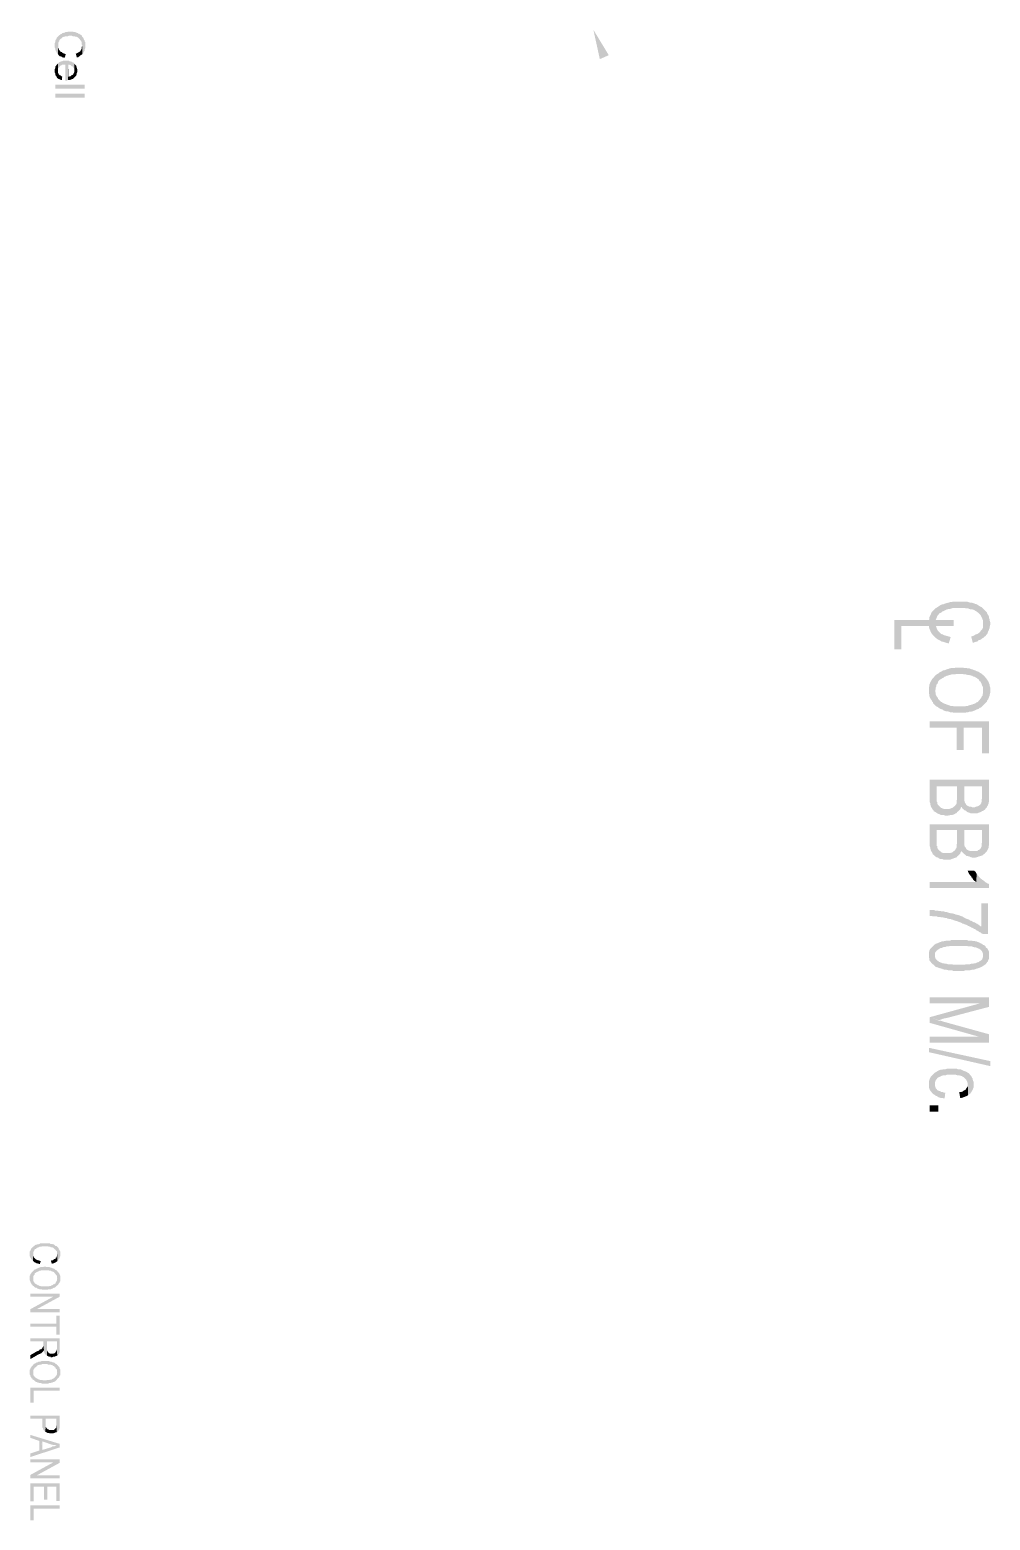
# Model space of a CAD drawing. Header units: feet. Extents: x -99009 to 3252343, y -11094690 to 9035152.
# Drawn here: x 1651532 to 1651613.5, y -1996052.7 to -1995926.3 of the extents above; entities that cross this region are included whole.
import ezdxf

# ---------------------------------------------------------------- set-up
doc = ezdxf.new("R2010")
doc.units = ezdxf.units.FT
doc.layers.add('H', color=7, linetype='Continuous', lineweight=0)

msp = doc.modelspace()

# ---------------------------------------------------------------- hatches: boundary and pattern name
at = {"layer": 'H', "linetype": 'Continuous'}
for points in [[(1651580.37278, -1995928.74888), (1651579.82578, -1995926.26188), (1651581.13078, -1995928.41388), (1651580.37278, -1995928.74888)], [(1651534.40578, -1995928.32588), (1651534.35278, -1995928.29088), (1651534.31778, -1995928.20288), (1651534.28178, -1995928.16688), (1651534.28178, -1995928.11388), (1651534.22878, -1995928.02588), (1651534.19378, -1995927.99088), (1651534.19378, -1995927.86688), (1651534.14078, -1995927.77888), (1651534.14078, -1995927.39088), (1651534.19378, -1995927.30288), (1651534.19378, -1995927.17888), (1651534.22878, -1995927.09088), (1651534.28178, -1995927.05588), (1651534.28178, -1995927.02088), (1651534.31778, -1995926.93288), (1651534.52878, -1995926.72088), (1651534.61778, -1995926.66788), (1651534.65278, -1995926.63288), (1651534.74078, -1995926.59688), (1651534.77578, -1995926.54388), (1651534.86378, -1995926.54388), (1651534.91678, -1995926.50888), (1651534.98778, -1995926.50888), (1651535.04078, -1995926.45588), (1651535.19978, -1995926.45588), (1651535.25278, -1995926.42088), (1651535.67578, -1995926.42088), (1651535.76378, -1995926.45588), (1651535.88778, -1995926.45588), (1651535.97578, -1995926.50888), (1651536.01078, -1995926.50888), (1651536.09878, -1995926.54388), (1651536.13378, -1995926.59688), (1651536.22278, -1995926.59688), (1651536.31078, -1995926.66788), (1651536.39878, -1995926.72088), (1651536.43378, -1995926.75588), (1651536.46978, -1995926.84388), (1651536.55778, -1995926.93288), (1651536.59278, -1995927.02088), (1651536.59278, -1995927.05588), (1651536.64578, -1995927.14388), (1651536.68078, -1995927.17888), (1651536.68078, -1995927.26788), (1651536.73378, -1995927.30288), (1651536.73378, -1995927.81388), (1651536.68078, -1995927.90288), (1651536.68078, -1995928.02588), (1651536.64578, -1995928.07888), (1651536.59278, -1995928.16688), (1651536.55778, -1995928.20288), (1651536.55778, -1995928.23788), (1651536.46978, -1995928.32588), (1651536.46978, -1995927.60288), (1651536.43378, -1995927.51488), (1651536.43378, -1995927.30288), (1651536.39878, -1995927.26788), (1651536.34578, -1995927.17888), (1651536.34578, -1995927.14388), (1651536.31078, -1995927.14388), (1651536.25778, -1995927.05588), (1651536.13378, -1995926.93288), (1651536.04578, -1995926.87988), (1651536.01078, -1995926.87988), (1651535.97578, -1995926.84388), (1651535.88778, -1995926.84388), (1651535.79878, -1995926.80888), (1651535.67578, -1995926.80888), (1651535.58778, -1995926.75588), (1651535.34078, -1995926.75588), (1651535.25278, -1995926.80888), (1651535.04078, -1995926.80888), (1651534.98778, -1995926.84388), (1651534.91678, -1995926.84388), (1651534.82878, -1995926.87988), (1651534.74078, -1995926.96788), (1651534.65278, -1995927.02088), (1651534.52878, -1995927.14388), (1651534.52878, -1995927.23188), (1651534.47578, -1995927.26788), (1651534.44078, -1995927.35588), (1651534.44078, -1995927.56788), (1651534.40578, -1995928.32588)], [(1651534.91678, -1995928.62588), (1651534.82878, -1995928.59088), (1651534.77578, -1995928.59088), (1651534.70578, -1995928.53788), (1651534.65278, -1995928.50188), (1651534.56478, -1995928.50188), (1651534.47578, -1995928.41388), (1651534.44078, -1995928.36088), (1651534.40578, -1995928.32588), (1651534.44078, -1995927.56788), (1651534.44078, -1995927.77888), (1651534.47578, -1995927.86688), (1651534.47578, -1995927.90288), (1651534.52878, -1995927.99088), (1651534.56478, -1995928.02588), (1651534.61778, -1995928.11388), (1651534.70578, -1995928.14988), (1651534.74078, -1995928.14988), (1651534.77578, -1995928.20288), (1651534.86378, -1995928.23788), (1651534.91678, -1995928.29088), (1651534.98778, -1995928.29088), (1651535.07578, -1995928.32588), (1651534.98778, -1995928.62588), (1651534.91678, -1995928.62588)], [(1651536.01078, -1995928.59088), (1651535.92278, -1995928.29088), (1651536.09878, -1995928.20288), (1651536.13378, -1995928.20288), (1651536.18678, -1995928.14988), (1651536.25778, -1995928.11388), (1651536.34578, -1995928.02588), (1651536.34578, -1995927.99088), (1651536.39878, -1995927.90288), (1651536.43378, -1995927.86688), (1651536.43378, -1995927.69088), (1651536.46978, -1995927.65588), (1651536.46978, -1995928.32588), (1651536.43378, -1995928.36088), (1651536.34578, -1995928.41388), (1651536.31078, -1995928.44888), (1651536.25778, -1995928.50188), (1651536.18678, -1995928.53788), (1651536.13378, -1995928.59088), (1651536.01078, -1995928.59088)], [(1651534.65278, -1995930.53088), (1651534.61778, -1995930.49588), (1651534.52878, -1995930.44288), (1651534.47578, -1995930.44288), (1651534.44078, -1995930.40688), (1651534.35278, -1995930.35388), (1651534.31778, -1995930.31888), (1651534.31778, -1995930.28388), (1651534.28178, -1995930.23088), (1651534.22878, -1995930.14288), (1651534.19378, -1995930.10788), (1651534.19378, -1995929.98388), (1651534.14078, -1995929.89588), (1651534.14078, -1995929.59588), (1651534.19378, -1995929.50788), (1651534.19378, -1995929.38388), (1651534.22878, -1995929.34888), (1651534.28178, -1995929.26088), (1651534.40578, -1995929.13688), (1651534.40578, -1995929.89588), (1651534.44078, -1995929.93088), (1651534.47578, -1995930.01888), (1651534.56478, -1995930.10788), (1651534.65278, -1995930.14288), (1651534.70578, -1995930.19588), (1651534.77578, -1995930.23088), (1651534.74078, -1995930.53088), (1651534.65278, -1995930.53088)], [(1651535.04078, -1995930.56588), (1651535.04078, -1995929.20788), (1651534.77578, -1995929.20788), (1651534.74078, -1995929.26088), (1651534.65278, -1995929.29588), (1651534.61778, -1995929.29588), (1651534.56478, -1995929.34888), (1651534.56478, -1995929.38388), (1651534.52878, -1995929.41988), (1651534.47578, -1995929.47288), (1651534.44078, -1995929.50788), (1651534.40578, -1995929.59588), (1651534.40578, -1995929.13688), (1651534.52878, -1995928.99588), (1651534.61778, -1995928.96088), (1651534.65278, -1995928.96088), (1651534.74078, -1995928.92588), (1651534.77578, -1995928.92588), (1651534.86378, -1995928.87288), (1651535.34078, -1995928.87288), (1651535.37578, -1995928.92588), (1651535.46378, -1995928.92588), (1651535.49878, -1995928.96088), (1651535.58778, -1995928.96088), (1651535.62278, -1995928.99588), (1651535.67578, -1995929.04888), (1651535.76378, -1995929.04888), (1651535.79878, -1995929.08388), (1651535.79878, -1995929.59588), (1651535.76378, -1995929.50788), (1651535.71078, -1995929.47288), (1651535.67578, -1995929.41988), (1651535.67578, -1995929.38388), (1651535.58778, -1995929.34888), (1651535.49878, -1995929.26088), (1651535.41078, -1995929.26088), (1651535.37578, -1995929.20788), (1651535.28778, -1995929.20788), (1651535.25278, -1995930.53088), (1651535.16378, -1995930.56588), (1651535.04078, -1995930.56588)], [(1651535.25278, -1995930.53088), (1651535.28778, -1995929.22588), (1651535.28778, -1995930.23088), (1651535.37578, -1995930.23088), (1651535.41078, -1995930.19588), (1651535.49878, -1995930.19588), (1651535.58778, -1995930.10788), (1651535.62278, -1995930.10788), (1651535.71078, -1995930.01888), (1651535.76378, -1995929.93088), (1651535.76378, -1995929.89588), (1651535.79878, -1995929.86088), (1651535.79878, -1995929.13688), (1651535.92278, -1995929.26088), (1651535.97578, -1995929.34888), (1651535.97578, -1995929.38388), (1651536.01078, -1995929.43688), (1651536.01078, -1995929.50788), (1651536.04578, -1995929.59588), (1651536.04578, -1995929.86088), (1651536.01078, -1995929.93088), (1651536.01078, -1995930.01888), (1651535.97578, -1995930.07188), (1651535.97578, -1995930.10788), (1651535.92278, -1995930.19588), (1651535.71078, -1995930.40688), (1651535.62278, -1995930.44288), (1651535.58778, -1995930.44288), (1651535.53478, -1995930.49588), (1651535.46378, -1995930.49588), (1651535.41078, -1995930.53088), (1651535.25278, -1995930.53088)], [(1651534.19378, -1995931.25388), (1651534.19378, -1995930.91888), (1651536.68078, -1995930.91888), (1651536.68078, -1995931.25388), (1651534.19378, -1995931.25388)], [(1651534.19378, -1995932.01288), (1651534.19378, -1995931.67688), (1651536.68078, -1995931.67688), (1651536.68078, -1995932.01288), (1651534.19378, -1995932.01288)], [(1651612.93378, -1995977.80288), (1651612.88078, -1995976.63888), (1651612.88078, -1995976.40988), (1651612.79278, -1995976.16288), (1651612.66978, -1995975.91588), (1651612.45778, -1995975.70388), (1651612.33378, -1995975.61588), (1651612.24578, -1995975.56288), (1651612.12278, -1995975.49188), (1651611.99878, -1995975.43888), (1651611.87578, -1995975.43888), (1651611.73478, -1995975.40388), (1651611.61078, -1995975.35088), (1651611.48778, -1995975.35088), (1651611.32878, -1995975.31588), (1651610.30578, -1995975.31588), (1651610.18278, -1995975.35088), (1651610.05878, -1995975.40388), (1651609.91778, -1995975.40388), (1651609.79378, -1995975.43888), (1651609.67078, -1995975.49188), (1651609.54778, -1995975.56288), (1651609.40578, -1995975.61588), (1651609.33578, -1995975.70388), (1651609.21178, -1995975.73888), (1651609.12378, -1995975.82788), (1651609.07078, -1995975.91588), (1651609.00078, -1995975.98588), (1651608.94778, -1995976.12688), (1651608.91278, -1995976.19788), (1651608.85978, -1995976.33888), (1651608.85978, -1995976.40988), (1651608.82378, -1995976.55088), (1651608.82378, -1995976.58588), (1651608.78878, -1995977.76788), (1651608.61278, -1995977.60888), (1651608.55978, -1995977.52088), (1651608.48878, -1995977.43288), (1651608.43578, -1995977.34388), (1651608.40078, -1995977.22088), (1651608.34778, -1995977.13288), (1651608.31278, -1995977.00888), (1651608.27778, -1995976.92088), (1651608.27778, -1995976.37388), (1651608.31278, -1995976.28588), (1651608.31278, -1995976.16288), (1651608.34778, -1995976.03888), (1651608.43578, -1995975.86288), (1651608.48878, -1995975.73888), (1651608.52378, -1995975.65088), (1651608.70078, -1995975.49188), (1651608.78878, -1995975.40388), (1651608.85978, -1995975.31588), (1651608.94778, -1995975.28088), (1651609.07078, -1995975.19288), (1651609.15878, -1995975.13988), (1651609.28278, -1995975.05088), (1651609.40578, -1995975.01588), (1651609.54778, -1995974.98088), (1651609.67078, -1995974.92788), (1651609.79378, -1995974.89288), (1651609.97078, -1995974.85688), (1651610.09378, -1995974.80388), (1651610.21778, -1995974.80388), (1651610.34078, -1995974.76888), (1651611.48778, -1995974.76888), (1651611.61078, -1995974.80388), (1651611.78778, -1995974.85688), (1651611.91078, -1995974.85688), (1651612.03478, -1995974.89288), (1651612.12278, -1995974.92788), (1651612.24578, -1995974.98088), (1651612.29878, -1995974.98088), (1651612.42278, -1995975.05088), (1651612.51078, -1995975.10388), (1651612.63378, -1995975.19288), (1651612.75778, -1995975.22788), (1651612.93378, -1995975.40388), (1651613.02178, -1995975.49188), (1651613.18078, -1995975.65088), (1651613.23378, -1995975.77488), (1651613.26878, -1995975.86288), (1651613.35778, -1995975.98588), (1651613.39278, -1995976.07388), (1651613.39278, -1995976.19788), (1651613.44578, -1995976.28588), (1651613.44578, -1995976.40988), (1651613.48078, -1995976.49788), (1651613.48078, -1995976.76188), (1651613.44578, -1995976.88588), (1651613.44578, -1995977.00888), (1651613.39278, -1995977.09788), (1651613.35778, -1995977.22088), (1651613.30478, -1995977.30888), (1651613.26878, -1995977.43288), (1651613.23378, -1995977.52088), (1651613.14578, -1995977.60888), (1651613.09278, -1995977.67988), (1651613.02178, -1995977.73288), (1651612.93378, -1995977.80288)], [(1651605.34878, -1995978.82588), (1651605.34878, -1995976.33888), (1651610.39378, -1995976.33888), (1651610.39378, -1995976.83288), (1651605.94878, -1995976.83288), (1651605.94878, -1995978.82588), (1651605.34878, -1995978.82588)], [(1651609.97078, -1995978.31488), (1651609.79378, -1995978.27888), (1651609.54778, -1995978.19088), (1651609.37078, -1995978.15588), (1651609.28278, -1995978.10288), (1651609.15878, -1995978.03188), (1651609.03578, -1995977.97888), (1651608.94778, -1995977.90888), (1651608.85978, -1995977.85588), (1651608.78878, -1995977.76788), (1651608.82378, -1995976.58588), (1651608.85978, -1995976.70888), (1651608.85978, -1995976.83288), (1651608.91278, -1995976.92088), (1651608.94778, -1995977.06188), (1651609.03578, -1995977.22088), (1651609.12378, -1995977.30888), (1651609.15878, -1995977.34388), (1651609.33578, -1995977.52088), (1651609.45878, -1995977.55588), (1651609.54778, -1995977.60888), (1651609.67078, -1995977.64388), (1651609.79378, -1995977.67988), (1651609.97078, -1995977.73288), (1651610.09378, -1995977.76788), (1651610.12978, -1995977.76788), (1651609.97078, -1995978.31488)], [(1651611.99878, -1995978.24388), (1651611.87578, -1995977.73288), (1651612.12278, -1995977.64388), (1651612.24578, -1995977.55588), (1651612.38678, -1995977.52088), (1651612.51078, -1995977.43288), (1651612.58078, -1995977.39688), (1651612.63378, -1995977.30888), (1651612.79278, -1995977.13288), (1651612.84578, -1995977.04488), (1651612.88078, -1995976.92088), (1651612.88078, -1995976.62088), (1651612.93378, -1995977.82088), (1651612.79278, -1995977.89088), (1651612.72278, -1995977.97888), (1651612.45778, -1995978.06788), (1651612.38678, -1995978.15588), (1651612.21078, -1995978.19088), (1651612.08778, -1995978.24388), (1651611.99878, -1995978.24388)], [(1651608.82378, -1995983.57088), (1651608.64778, -1995983.41188), (1651608.61278, -1995983.27088), (1651608.55978, -1995983.27088), (1651608.52378, -1995983.14788), (1651608.43578, -1995983.05888), (1651608.40078, -1995982.97088), (1651608.34778, -1995982.84788), (1651608.31278, -1995982.75988), (1651608.31278, -1995982.63588), (1651608.27778, -1995982.56588), (1651608.27778, -1995982.05388), (1651608.31278, -1995981.96588), (1651608.31278, -1995981.84188), (1651608.34778, -1995981.75388), (1651608.40078, -1995981.63088), (1651608.43578, -1995981.54288), (1651608.52378, -1995981.41888), (1651608.55978, -1995981.33088), (1651608.61278, -1995981.27788), (1651608.70078, -1995981.20688), (1651608.78878, -1995981.06588), (1651608.85978, -1995980.99588), (1651608.94778, -1995980.94288), (1651609.07078, -1995980.87188), (1651609.15878, -1995980.78388), (1651609.28278, -1995980.73088), (1651609.40578, -1995980.66088), (1651609.49478, -1995980.60788), (1651609.54778, -1995980.60788), (1651609.67078, -1995980.57188), (1651609.79378, -1995980.51888), (1651609.91778, -1995980.48388), (1651610.05878, -1995980.43088), (1651610.21778, -1995980.39588), (1651610.46478, -1995980.39588), (1651610.60578, -1995980.36088), (1651611.11678, -1995980.36088), (1651611.27578, -1995980.39588), (1651611.39978, -1995980.39588), (1651611.57578, -1995980.43088), (1651611.69878, -1995980.43088), (1651611.82278, -1995980.48388), (1651611.96378, -1995980.51888), (1651612.08778, -1995980.57188), (1651612.21078, -1995980.60788), (1651612.29878, -1995980.66088), (1651612.42278, -1995980.69588), (1651612.51078, -1995980.73088), (1651612.63378, -1995980.81888), (1651612.72278, -1995980.87188), (1651612.75778, -1995980.90788), (1651612.88078, -1995980.99588), (1651612.96878, -1995981.06588), (1651612.88078, -1995982.30088), (1651612.88078, -1995982.08888), (1651612.84578, -1995981.96588), (1651612.79278, -1995981.87788), (1651612.75778, -1995981.75388), (1651612.66978, -1995981.57788), (1651612.58078, -1995981.50688), (1651612.51078, -1995981.36588), (1651612.42278, -1995981.33088), (1651612.33378, -1995981.24288), (1651612.24578, -1995981.20688), (1651612.17578, -1995981.15388), (1651612.03478, -1995981.11888), (1651611.96378, -1995981.06588), (1651611.82278, -1995981.03088), (1651611.69878, -1995980.99588), (1651611.57578, -1995980.99588), (1651611.39978, -1995980.94288), (1651611.27578, -1995980.94288), (1651611.11678, -1995980.90788), (1651610.64078, -1995980.90788), (1651610.46478, -1995980.94288), (1651610.21778, -1995980.94288), (1651610.05878, -1995980.99588), (1651609.91778, -1995981.03088), (1651609.79378, -1995981.06588), (1651609.70578, -1995981.11888), (1651609.58278, -1995981.15388), (1651609.49478, -1995981.24288), (1651609.37078, -1995981.27788), (1651609.37078, -1995981.33088), (1651609.24778, -1995981.36588), (1651609.07078, -1995981.54288), (1651609.03578, -1995981.66588), (1651609.00078, -1995981.75388), (1651608.91278, -1995981.84188), (1651608.91278, -1995981.96588), (1651608.85978, -1995982.05388), (1651608.85978, -1995982.17788), (1651608.82378, -1995982.30088), (1651608.82378, -1995983.57088)], [(1651610.42878, -1995984.20588), (1651610.30578, -1995984.17088), (1651610.12978, -1995984.17088), (1651610.00578, -1995984.11788), (1651609.88278, -1995984.08288), (1651609.75878, -1995984.08288), (1651609.49478, -1995983.99388), (1651609.49478, -1995983.95888), (1651609.37078, -1995983.90588), (1651609.24778, -1995983.87088), (1651609.12378, -1995983.78288), (1651609.03578, -1995983.71188), (1651608.91278, -1995983.65888), (1651608.82378, -1995983.57088), (1651608.82378, -1995982.38888), (1651608.85978, -1995982.51288), (1651608.85978, -1995982.65388), (1651608.94778, -1995982.81288), (1651609.03578, -1995982.93588), (1651609.07078, -1995983.02388), (1651609.33578, -1995983.28888), (1651609.37078, -1995983.28888), (1651609.45878, -1995983.35888), (1651609.54778, -1995983.41188), (1651609.67078, -1995983.44788), (1651609.79378, -1995983.49988), (1651609.88278, -1995983.53588), (1651610.00578, -1995983.57088), (1651610.12978, -1995983.62388), (1651610.30578, -1995983.62388), (1651610.42878, -1995983.65888), (1651611.32878, -1995983.65888), (1651611.45278, -1995983.62388), (1651611.57578, -1995983.62388), (1651611.69878, -1995983.57088), (1651611.82278, -1995983.53588), (1651611.96378, -1995983.49988), (1651612.08778, -1995983.44788), (1651612.21078, -1995983.41188), (1651612.29878, -1995983.32388), (1651612.42278, -1995983.28888), (1651612.58078, -1995983.11188), (1651612.63378, -1995983.02388), (1651612.72278, -1995982.93588), (1651612.75778, -1995982.81288), (1651612.84578, -1995982.72388), (1651612.84578, -1995982.60088), (1651612.88078, -1995982.51288), (1651612.88078, -1995982.30088), (1651612.96878, -1995981.08388), (1651613.05778, -1995981.17188), (1651613.09278, -1995981.24288), (1651613.18078, -1995981.33088), (1651613.23378, -1995981.41888), (1651613.30478, -1995981.50688), (1651613.35778, -1995981.63088), (1651613.39278, -1995981.71888), (1651613.44578, -1995981.84188), (1651613.44578, -1995981.93088), (1651613.48078, -1995982.05388), (1651613.48078, -1995982.51288), (1651613.44578, -1995982.65388), (1651613.44578, -1995982.72388), (1651613.39278, -1995982.84788), (1651613.35778, -1995982.93588), (1651613.30478, -1995983.05888), (1651613.23378, -1995983.14788), (1651613.18078, -1995983.28888), (1651612.79278, -1995983.65888), (1651612.72278, -1995983.74688), (1651612.58078, -1995983.78288), (1651612.51078, -1995983.87088), (1651612.38678, -1995983.90588), (1651612.24578, -1995983.95888), (1651612.21078, -1995983.99388), (1651611.96378, -1995984.08288), (1651611.82278, -1995984.11788), (1651611.69878, -1995984.11788), (1651611.57578, -1995984.17088), (1651611.45278, -1995984.17088), (1651611.32878, -1995984.20588), (1651610.42878, -1995984.20588)], [(1651612.79278, -1995987.64588), (1651612.79278, -1995985.47588), (1651611.24078, -1995985.47588), (1651611.24078, -1995987.34588), (1651610.64078, -1995987.34588), (1651610.64078, -1995985.47588), (1651608.34778, -1995985.47588), (1651608.34778, -1995984.92888), (1651613.39278, -1995984.92888), (1651613.39278, -1995987.64588), (1651612.79278, -1995987.64588)], [(1651608.91278, -1995992.67288), (1651608.78878, -1995992.60188), (1651608.70078, -1995992.54888), (1651608.70078, -1995992.51388), (1651608.61278, -1995992.42588), (1651608.55978, -1995992.33788), (1651608.48878, -1995992.21388), (1651608.43578, -1995992.12588), (1651608.43578, -1995992.09088), (1651608.40078, -1995991.96688), (1651608.40078, -1995991.87888), (1651608.34778, -1995991.75488), (1651608.34778, -1995989.88588), (1651613.39278, -1995989.88588), (1651613.39278, -1995991.66688), (1651613.35778, -1995991.79088), (1651613.35778, -1995991.87888), (1651613.30478, -1995991.96688), (1651613.26878, -1995992.09088), (1651613.23378, -1995992.12588), (1651613.18078, -1995992.24888), (1651613.09278, -1995992.33788), (1651613.02178, -1995992.42588), (1651612.88078, -1995992.51388), (1651612.79278, -1995992.54888), (1651612.79278, -1995990.43288), (1651611.27578, -1995990.43288), (1651611.18778, -1995992.38988), (1651611.11678, -1995992.30188), (1651611.02878, -1995992.16088), (1651610.97578, -1995992.30188), (1651610.94078, -1995992.38988), (1651610.85278, -1995992.46088), (1651610.76478, -1995992.54888), (1651610.67578, -1995992.63688), (1651610.67578, -1995990.43288), (1651608.94778, -1995990.43288), (1651608.91278, -1995992.67288)], [(1651609.67078, -1995992.91988), (1651609.54778, -1995992.88388), (1651609.40578, -1995992.88388), (1651609.24778, -1995992.84888), (1651609.15878, -1995992.79588), (1651609.03578, -1995992.76088), (1651608.91278, -1995992.67288), (1651608.94778, -1995990.43288), (1651608.94778, -1995991.73788), (1651609.00078, -1995991.79088), (1651609.00078, -1995991.91388), (1651609.03578, -1995992.00188), (1651609.12378, -1995992.09088), (1651609.21178, -1995992.16088), (1651609.28278, -1995992.24888), (1651609.37078, -1995992.28488), (1651609.49478, -1995992.33788), (1651609.61778, -1995992.37288), (1651609.97078, -1995992.37288), (1651610.09378, -1995992.33788), (1651610.21778, -1995992.28488), (1651610.30578, -1995992.24888), (1651610.39378, -1995992.16088), (1651610.51778, -1995992.09088), (1651610.55278, -1995992.00188), (1651610.60578, -1995991.94888), (1651610.64078, -1995991.86088), (1651610.64078, -1995991.64988), (1651610.67578, -1995991.52588), (1651610.67578, -1995992.63688), (1651610.60578, -1995992.72588), (1651610.55278, -1995992.72588), (1651610.46478, -1995992.79588), (1651610.34078, -1995992.84888), (1651610.21778, -1995992.88388), (1651610.09378, -1995992.88388), (1651609.91778, -1995992.91988), (1651609.67078, -1995992.91988)], [(1651611.82278, -1995992.72588), (1651611.69878, -1995992.67288), (1651611.57578, -1995992.63688), (1651611.48778, -1995992.58388), (1651611.39978, -1995992.49588), (1651611.27578, -1995992.46088), (1651611.18778, -1995992.37288), (1651611.27578, -1995990.43288), (1651611.27578, -1995991.64988), (1651611.32878, -1995991.73788), (1651611.32878, -1995991.79088), (1651611.39978, -1995991.91388), (1651611.45278, -1995992.00188), (1651611.52278, -1995992.09088), (1651611.57578, -1995992.09088), (1651611.69878, -1995992.16088), (1651611.82278, -1995992.16088), (1651611.96378, -1995992.21388), (1651612.17578, -1995992.21388), (1651612.29878, -1995992.16088), (1651612.42278, -1995992.12588), (1651612.45778, -1995992.12588), (1651612.58078, -1995992.03788), (1651612.66978, -1995991.94888), (1651612.72278, -1995991.86088), (1651612.72278, -1995991.82588), (1651612.75778, -1995991.73788), (1651612.75778, -1995991.57888), (1651612.79278, -1995991.43788), (1651612.79278, -1995992.54888), (1651612.75778, -1995992.58388), (1651612.63378, -1995992.63688), (1651612.51078, -1995992.67288), (1651612.38678, -1995992.72588), (1651611.82278, -1995992.72588)], [(1651608.91278, -1995996.44688), (1651608.78878, -1995996.35888), (1651608.70078, -1995996.27088), (1651608.61278, -1995996.19988), (1651608.55978, -1995996.05888), (1651608.48878, -1995995.97088), (1651608.43578, -1995995.84788), (1651608.43578, -1995995.81188), (1651608.40078, -1995995.72388), (1651608.40078, -1995995.63588), (1651608.34778, -1995995.51288), (1651608.34778, -1995993.65988), (1651613.39278, -1995993.65988), (1651613.39278, -1995995.38888), (1651613.35778, -1995995.51288), (1651613.35778, -1995995.63588), (1651613.30478, -1995995.72388), (1651613.26878, -1995995.81188), (1651613.23378, -1995995.90088), (1651613.18078, -1995995.97088), (1651613.09278, -1995996.05888), (1651613.02178, -1995996.14788), (1651612.88078, -1995996.23588), (1651612.79278, -1995996.32388), (1651612.79278, -1995994.15388), (1651611.27578, -1995994.15388), (1651611.18778, -1995996.11188), (1651611.11678, -1995996.02388), (1651611.02878, -1995995.93588), (1651610.97578, -1995996.02388), (1651610.94078, -1995996.14788), (1651610.85278, -1995996.23588), (1651610.76478, -1995996.32388), (1651610.67578, -1995996.39388), (1651610.67578, -1995994.15388), (1651608.94778, -1995994.15388), (1651608.91278, -1995996.44688)], [(1651609.54778, -1995996.65888), (1651609.40578, -1995996.60588), (1651609.24778, -1995996.60588), (1651609.15878, -1995996.57088), (1651609.03578, -1995996.48288), (1651608.91278, -1995996.44688), (1651608.94778, -1995994.15388), (1651608.94778, -1995995.51288), (1651609.00078, -1995995.51288), (1651609.00078, -1995995.63588), (1651609.03578, -1995995.75888), (1651609.12378, -1995995.84788), (1651609.21178, -1995995.93588), (1651609.28278, -1995995.97088), (1651609.37078, -1995996.05888), (1651609.49478, -1995996.09488), (1651610.09378, -1995996.09488), (1651610.21778, -1995996.05888), (1651610.30578, -1995996.02388), (1651610.39378, -1995995.93588), (1651610.51778, -1995995.84788), (1651610.55278, -1995995.75888), (1651610.60578, -1995995.67088), (1651610.64078, -1995995.60088), (1651610.64078, -1995995.38888), (1651610.67578, -1995995.24788), (1651610.67578, -1995996.39388), (1651610.60578, -1995996.48288), (1651610.55278, -1995996.48288), (1651610.46478, -1995996.51788), (1651610.34078, -1995996.57088), (1651610.21778, -1995996.60588), (1651610.09378, -1995996.65888), (1651609.54778, -1995996.65888)], [(1651611.96378, -1995996.48288), (1651611.82278, -1995996.44688), (1651611.69878, -1995996.39388), (1651611.57578, -1995996.35888), (1651611.48778, -1995996.35888), (1651611.39978, -1995996.27088), (1651611.27578, -1995996.18288), (1651611.18778, -1995996.09488), (1651611.27578, -1995994.15388), (1651611.27578, -1995995.42388), (1651611.32878, -1995995.51288), (1651611.32878, -1995995.54788), (1651611.39978, -1995995.63588), (1651611.45278, -1995995.75888), (1651611.52278, -1995995.81188), (1651611.57578, -1995995.84788), (1651611.69878, -1995995.90088), (1651611.82278, -1995995.93588), (1651612.29878, -1995995.93588), (1651612.42278, -1995995.90088), (1651612.45778, -1995995.84788), (1651612.58078, -1995995.81188), (1651612.66978, -1995995.72388), (1651612.72278, -1995995.60088), (1651612.75778, -1995995.51288), (1651612.75778, -1995995.30088), (1651612.79278, -1995995.17688), (1651612.79278, -1995996.32388), (1651612.75778, -1995996.32388), (1651612.63378, -1995996.35888), (1651612.51078, -1995996.39388), (1651612.38678, -1995996.44688), (1651612.24578, -1995996.48288), (1651611.96378, -1995996.48288)], [(1651608.34778, -1995999.07588), (1651608.34778, -1995998.56388), (1651612.29878, -1995998.56388), (1651612.33378, -1995997.87588), (1651612.42278, -1995997.96388), (1651612.51078, -1995998.08788), (1651612.58078, -1995998.17588), (1651612.66978, -1995998.26388), (1651612.72278, -1995998.29888), (1651612.84578, -1995998.38788), (1651612.96878, -1995998.47588), (1651613.05778, -1995998.56388), (1651613.18078, -1995998.63488), (1651613.26878, -1995998.68788), (1651613.39278, -1995998.72288), (1651613.39278, -1995999.07588), (1651608.34778, -1995999.07588)], [(1651612.29878, -1995998.56388), (1651612.21078, -1995998.51088), (1651612.12278, -1995998.44088), (1651612.03478, -1995998.35188), (1651611.96378, -1995998.21088), (1651611.87578, -1995998.14088), (1651611.87578, -1995998.08788), (1651611.78778, -1995997.99988), (1651611.69878, -1995997.87588), (1651611.66378, -1995997.80588), (1651611.61078, -1995997.71688), (1651611.57578, -1995997.59388), (1651612.12278, -1995997.59388), (1651612.21078, -1995997.66388), (1651612.29878, -1995997.80588), (1651612.33378, -1995997.87588), (1651612.29878, -1995998.56388)], [(1651612.84578, -1996002.95588), (1651612.75778, -1996002.92088), (1651612.66978, -1996002.83288), (1651612.54578, -1996002.79688), (1651612.45778, -1996002.70888), (1651612.33378, -1996002.67388), (1651612.24578, -1996002.58588), (1651612.12278, -1996002.53288), (1651611.99878, -1996002.46188), (1651611.87578, -1996002.40888), (1651611.73478, -1996002.32088), (1651611.61078, -1996002.28588), (1651611.48778, -1996002.19788), (1651611.36378, -1996002.16188), (1651611.24078, -1996002.10888), (1651611.11678, -1996002.07388), (1651610.97578, -1996001.98588), (1651610.85278, -1996001.95088), (1651610.72878, -1996001.89788), (1651610.46478, -1996001.82688), (1651610.34078, -1996001.77388), (1651610.21778, -1996001.73888), (1651610.09378, -1996001.68588), (1651609.97078, -1996001.68588), (1651609.84678, -1996001.65088), (1651609.75878, -1996001.59788), (1651609.61778, -1996001.59788), (1651609.49478, -1996001.56288), (1651609.37078, -1996001.56288), (1651609.21178, -1996001.52688), (1651609.07078, -1996001.52688), (1651608.94778, -1996001.47388), (1651608.64778, -1996001.47388), (1651608.52378, -1996001.43888), (1651608.34778, -1996001.43888), (1651608.34778, -1996000.92788), (1651608.70078, -1996000.92788), (1651608.82378, -1996000.98088), (1651609.00078, -1996000.98088), (1651609.12378, -1996001.01588), (1651609.24778, -1996001.01588), (1651609.40578, -1996001.05088), (1651609.54778, -1996001.05088), (1651609.70578, -1996001.10388), (1651609.79378, -1996001.10388), (1651610.05878, -1996001.19188), (1651610.18278, -1996001.22788), (1651610.30578, -1996001.22788), (1651610.42878, -1996001.26288), (1651610.55278, -1996001.31588), (1651610.72878, -1996001.35088), (1651610.85278, -1996001.38588), (1651610.97578, -1996001.43888), (1651611.11678, -1996001.47388), (1651611.24078, -1996001.56288), (1651611.32878, -1996001.59788), (1651611.39978, -1996001.65088), (1651611.66378, -1996001.73888), (1651611.78778, -1996001.82688), (1651611.91078, -1996001.86288), (1651612.03478, -1996001.95088), (1651612.17578, -1996001.98588), (1651612.29878, -1996002.07388), (1651612.38678, -1996002.10888), (1651612.51078, -1996002.19788), (1651612.58078, -1996002.25088), (1651612.66978, -1996002.32088), (1651612.72278, -1996002.32088), (1651612.72278, -1996000.38088), (1651613.30478, -1996000.38088), (1651613.30478, -1996002.95588), (1651612.84578, -1996002.95588)], [(1651610.34078, -1996006.09588), (1651610.21778, -1996006.04288), (1651609.91778, -1996006.04288), (1651609.79378, -1996006.00788), (1651609.67078, -1996006.00788), (1651609.54778, -1996005.97188), (1651609.45878, -1996005.97188), (1651609.40578, -1996005.91888), (1651609.24778, -1996005.88388), (1651609.00078, -1996005.79588), (1651608.85978, -1996005.76088), (1651608.78878, -1996005.67288), (1651608.70078, -1996005.58388), (1651608.61278, -1996005.54888), (1651608.55978, -1996005.49588), (1651608.48878, -1996005.40788), (1651608.43578, -1996005.33688), (1651608.34778, -1996005.24888), (1651608.31278, -1996005.12588), (1651608.31278, -1996005.03788), (1651608.27778, -1996004.91388), (1651608.27778, -1996004.52588), (1651608.31278, -1996004.43788), (1651608.34778, -1996004.31388), (1651608.40078, -1996004.22588), (1651608.48878, -1996004.15588), (1651608.55978, -1996004.06688), (1651608.64778, -1996003.97888), (1651608.73578, -1996003.89088), (1651608.78878, -1996004.77288), (1651608.78878, -1996004.86088), (1651608.82378, -1996004.98488), (1651608.85978, -1996005.07288), (1651608.94778, -1996005.16088), (1651609.03578, -1996005.24888), (1651609.15878, -1996005.33688), (1651609.21178, -1996005.33688), (1651609.24778, -1996005.37288), (1651609.33578, -1996005.40788), (1651609.45878, -1996005.46088), (1651609.54778, -1996005.46088), (1651609.67078, -1996005.49588), (1651609.79378, -1996005.49588), (1651609.91778, -1996005.54888), (1651610.27078, -1996005.54888), (1651610.42878, -1996005.58388), (1651611.24078, -1996005.58388), (1651611.39978, -1996005.54888), (1651611.69878, -1996005.54888), (1651611.87578, -1996005.49588), (1651611.99878, -1996005.49588), (1651612.12278, -1996005.46088), (1651612.21078, -1996005.46088), (1651612.38678, -1996005.37288), (1651612.45778, -1996005.37288), (1651612.51078, -1996005.33688), (1651612.58078, -1996005.28388), (1651612.72278, -1996005.19588), (1651612.79278, -1996005.12588), (1651612.84578, -1996004.98488), (1651612.88078, -1996004.91388), (1651612.88078, -1996003.89088), (1651613.02178, -1996003.94388), (1651613.09278, -1996004.01388), (1651613.09278, -1996004.06688), (1651613.18078, -1996004.15588), (1651613.26878, -1996004.22588), (1651613.30478, -1996004.31388), (1651613.35778, -1996004.40288), (1651613.39278, -1996004.52588), (1651613.39278, -1996004.98488), (1651613.35778, -1996005.12588), (1651613.30478, -1996005.19588), (1651613.26878, -1996005.33688), (1651613.23378, -1996005.33688), (1651613.18078, -1996005.40788), (1651613.09278, -1996005.54888), (1651613.02178, -1996005.58388), (1651612.88078, -1996005.67288), (1651612.75778, -1996005.76088), (1651612.66978, -1996005.79588), (1651612.42278, -1996005.88388), (1651612.29878, -1996005.91888), (1651612.17578, -1996005.97188), (1651612.03478, -1996006.00788), (1651611.91078, -1996006.00788), (1651611.78778, -1996006.04288), (1651611.39978, -1996006.04288), (1651611.24078, -1996006.09588), (1651610.34078, -1996006.09588)], [(1651608.78878, -1996004.79088), (1651608.73578, -1996003.89088), (1651608.78878, -1996003.85588), (1651608.85978, -1996003.80288), (1651608.94778, -1996003.76788), (1651609.07078, -1996003.73188), (1651609.15878, -1996003.67888), (1651609.28278, -1996003.64388), (1651609.40578, -1996003.59088), (1651609.49478, -1996003.59088), (1651609.67078, -1996003.55588), (1651609.79378, -1996003.52088), (1651610.09378, -1996003.52088), (1651610.21778, -1996003.46788), (1651611.48778, -1996003.46788), (1651611.61078, -1996003.52088), (1651611.87578, -1996003.52088), (1651611.99878, -1996003.55588), (1651612.12278, -1996003.55588), (1651612.24578, -1996003.59088), (1651612.29878, -1996003.59088), (1651612.42278, -1996003.64388), (1651612.54578, -1996003.67888), (1651612.66978, -1996003.76788), (1651612.79278, -1996003.80288), (1651612.88078, -1996003.89088), (1651612.88078, -1996004.64888), (1651612.84578, -1996004.57888), (1651612.79278, -1996004.43788), (1651612.72278, -1996004.36688), (1651612.63378, -1996004.27888), (1651612.54578, -1996004.22588), (1651612.45778, -1996004.19088), (1651612.38678, -1996004.15588), (1651612.24578, -1996004.10288), (1651612.17578, -1996004.10288), (1651612.03478, -1996004.06688), (1651611.91078, -1996004.01388), (1651611.61078, -1996004.01388), (1651611.48778, -1996003.97888), (1651610.09378, -1996003.97888), (1651609.97078, -1996004.01388), (1651609.79378, -1996004.01388), (1651609.67078, -1996004.06688), (1651609.58278, -1996004.06688), (1651609.45878, -1996004.10288), (1651609.37078, -1996004.15588), (1651609.28278, -1996004.15588), (1651609.21178, -1996004.19088), (1651608.94778, -1996004.36688), (1651608.91278, -1996004.43788), (1651608.82378, -1996004.52588), (1651608.78878, -1996004.64888), (1651608.78878, -1996004.79088)], [(1651613.39278, -1996009.14688), (1651612.63378, -1996008.84788), (1651608.34778, -1996008.84788), (1651608.34778, -1996008.33588), (1651613.39278, -1996008.33588), (1651613.39278, -1996009.14688)], [(1651609.07078, -1996010.27588), (1651608.34778, -1996010.02888), (1651612.63378, -1996008.84788), (1651613.39278, -1996009.14688), (1651609.84678, -1996010.08188), (1651609.49478, -1996010.15288), (1651609.24778, -1996010.24088), (1651609.12378, -1996010.27588), (1651609.07078, -1996010.27588)], [(1651613.39278, -1996012.19888), (1651612.54578, -1996011.68688), (1651608.34778, -1996010.50588), (1651608.34778, -1996010.02888), (1651609.07078, -1996010.29388), (1651609.15878, -1996010.32888), (1651609.28278, -1996010.32888), (1651609.54778, -1996010.41688), (1651609.70578, -1996010.45288), (1651609.88278, -1996010.50588), (1651613.39278, -1996011.47588), (1651613.39278, -1996012.19888)], [(1651608.34778, -1996012.19888), (1651608.34778, -1996011.68688), (1651612.54578, -1996011.68688), (1651613.39278, -1996012.19888), (1651608.34778, -1996012.19888)], [(1651613.48078, -1996014.17388), (1651608.27778, -1996012.99288), (1651608.27778, -1996012.62188), (1651613.48078, -1996013.75088), (1651613.48078, -1996014.17388)], [(1651609.61778, -1996016.92588), (1651609.45878, -1996016.89088), (1651609.33578, -1996016.89088), (1651609.07078, -1996016.80288), (1651608.94778, -1996016.71388), (1651608.82378, -1996016.67888), (1651608.73578, -1996016.59088), (1651608.64778, -1996016.55588), (1651608.52378, -1996016.43188), (1651608.48878, -1996016.34388), (1651608.40078, -1996016.25588), (1651608.34778, -1996016.16788), (1651608.31278, -1996016.04388), (1651608.27778, -1996015.95588), (1651608.27778, -1996015.49688), (1651608.31278, -1996015.37388), (1651608.34778, -1996015.28588), (1651608.40078, -1996015.16188), (1651608.43578, -1996015.07388), (1651608.52378, -1996014.98588), (1651608.61278, -1996014.89788), (1651608.70078, -1996014.80888), (1651608.78878, -1996014.73888), (1651608.78878, -1996015.83288), (1651608.82378, -1996015.92088), (1651608.85978, -1996016.04388), (1651608.94778, -1996016.13188), (1651609.00078, -1996016.22088), (1651609.07078, -1996016.25588), (1651609.21178, -1996016.29088), (1651609.33578, -1996016.37888), (1651609.45878, -1996016.37888), (1651609.58278, -1996016.43188), (1651609.67078, -1996016.43188), (1651609.61778, -1996016.92588)], [(1651611.61078, -1996016.64388), (1651611.57578, -1996015.74388), (1651611.57578, -1996015.62088), (1651611.52278, -1996015.49688), (1651611.45278, -1996015.32088), (1651611.36378, -1996015.24988), (1651611.24078, -1996015.10888), (1651611.15278, -1996015.07388), (1651611.06378, -1996015.02088), (1651610.81778, -1996014.95088), (1651610.67578, -1996014.95088), (1651610.51778, -1996014.89788), (1651609.84678, -1996014.89788), (1651609.70578, -1996014.95088), (1651609.54778, -1996014.95088), (1651609.40578, -1996014.98588), (1651609.33578, -1996015.02088), (1651609.21178, -1996015.07388), (1651609.12378, -1996015.10888), (1651609.00078, -1996015.19788), (1651608.94778, -1996015.28588), (1651608.85978, -1996015.37388), (1651608.82378, -1996015.49688), (1651608.78878, -1996015.58588), (1651608.78878, -1996014.73888), (1651608.85978, -1996014.68588), (1651608.94778, -1996014.65088), (1651609.07078, -1996014.56288), (1651609.15878, -1996014.52688), (1651609.28278, -1996014.47388), (1651609.40578, -1996014.47388), (1651609.54778, -1996014.43888), (1651609.70578, -1996014.43888), (1651609.84678, -1996014.38588), (1651610.60578, -1996014.38588), (1651610.72878, -1996014.43888), (1651610.90578, -1996014.43888), (1651611.02878, -1996014.47388), (1651611.18778, -1996014.56288), (1651611.45278, -1996014.65088), (1651611.57578, -1996014.73888), (1651611.66378, -1996014.77388), (1651611.73478, -1996014.86188), (1651611.82278, -1996014.98588), (1651611.87578, -1996015.02088), (1651611.91078, -1996015.10888), (1651611.99878, -1996015.24988), (1651611.99878, -1996015.32088), (1651612.03478, -1996015.44388), (1651612.08778, -1996015.53288), (1651612.08778, -1996015.95588), (1651612.03478, -1996016.07888), (1651611.99878, -1996016.16788), (1651611.96378, -1996016.25588), (1651611.87578, -1996016.37888), (1651611.82278, -1996016.46788), (1651611.78778, -1996016.50288), (1651611.69878, -1996016.55588), (1651611.61078, -1996016.64388)], [(1651610.94078, -1996016.89088), (1651610.85278, -1996016.37888), (1651610.97578, -1996016.37888), (1651611.11678, -1996016.34388), (1651611.24078, -1996016.25588), (1651611.39978, -1996016.16788), (1651611.45278, -1996016.07888), (1651611.52278, -1996015.95588), (1651611.57578, -1996015.86788), (1651611.57578, -1996015.74388), (1651611.61078, -1996016.64388), (1651611.48778, -1996016.71388), (1651611.11678, -1996016.85588), (1651610.97578, -1996016.89088), (1651610.94078, -1996016.89088)], [(1651608.34778, -1996018.03688), (1651608.34778, -1996017.49088), (1651609.07078, -1996017.49088), (1651609.07078, -1996018.03688), (1651608.34778, -1996018.03688)], [(1651534.35278, -1996030.73688), (1651534.35278, -1996030.13788), (1651534.31778, -1996030.04888), (1651534.31778, -1996029.89088), (1651534.28178, -1996029.83788), (1651534.22878, -1996029.80288), (1651534.22878, -1996029.74988), (1651534.19378, -1996029.74988), (1651534.14078, -1996029.71388), (1651534.01778, -1996029.59088), (1651533.92978, -1996029.55588), (1651533.80578, -1996029.55588), (1651533.77078, -1996029.50288), (1651533.64678, -1996029.50288), (1651533.55878, -1996029.46688), (1651533.04778, -1996029.46688), (1651532.95878, -1996029.50288), (1651532.83578, -1996029.50288), (1651532.80078, -1996029.55588), (1651532.71278, -1996029.55588), (1651532.65978, -1996029.59088), (1651532.58878, -1996029.62588), (1651532.53578, -1996029.67888), (1651532.50078, -1996029.67888), (1651532.44778, -1996029.71388), (1651532.41278, -1996029.74988), (1651532.41278, -1996029.80288), (1651532.35978, -1996029.89088), (1651532.32378, -1996029.92588), (1651532.32378, -1996030.10188), (1651532.28878, -1996030.68388), (1651532.23578, -1996030.64888), (1651532.20078, -1996030.59588), (1651532.16578, -1996030.56088), (1651532.11278, -1996030.52588), (1651532.11278, -1996030.47288), (1651532.07778, -1996030.43788), (1651532.07778, -1996030.40188), (1651532.02478, -1996030.31388), (1651532.02478, -1996029.89088), (1651532.07778, -1996029.83788), (1651532.07778, -1996029.80288), (1651532.11278, -1996029.74988), (1651532.11278, -1996029.67888), (1651532.32378, -1996029.46688), (1651532.35978, -1996029.46688), (1651532.41278, -1996029.43188), (1651532.44778, -1996029.37888), (1651532.53578, -1996029.32588), (1651532.58878, -1996029.32588), (1651532.65978, -1996029.29088), (1651532.74778, -1996029.29088), (1651532.80078, -1996029.25588), (1651532.87078, -1996029.25588), (1651532.92378, -1996029.20288), (1651533.71778, -1996029.20288), (1651533.77078, -1996029.25588), (1651533.89378, -1996029.25588), (1651533.98278, -1996029.29088), (1651534.01778, -1996029.29088), (1651534.10578, -1996029.32588), (1651534.14078, -1996029.37888), (1651534.19378, -1996029.43188), (1651534.28178, -1996029.43188), (1651534.31778, -1996029.46688), (1651534.47578, -1996029.62588), (1651534.47578, -1996029.71388), (1651534.52878, -1996029.74988), (1651534.56478, -1996029.80288), (1651534.56478, -1996029.83788), (1651534.61778, -1996029.92588), (1651534.61778, -1996030.31388), (1651534.56478, -1996030.34888), (1651534.56478, -1996030.47288), (1651534.47578, -1996030.56088), (1651534.44078, -1996030.59588), (1651534.44078, -1996030.64888), (1651534.40578, -1996030.68388), (1651534.35278, -1996030.73688)], [(1651532.28878, -1996032.80088), (1651532.23578, -1996032.76588), (1651532.23578, -1996032.73088), (1651532.20078, -1996032.67788), (1651532.16578, -1996032.67788), (1651532.16578, -1996032.64188), (1651532.11278, -1996032.55388), (1651532.07778, -1996032.50088), (1651532.07778, -1996032.43088), (1651532.02478, -1996032.34288), (1651532.02478, -1996031.95388), (1651532.07778, -1996031.91888), (1651532.07778, -1996031.83088), (1651532.11278, -1996031.79588), (1651532.16578, -1996031.74288), (1651532.16578, -1996031.70788), (1651532.20078, -1996031.65488), (1651532.35978, -1996031.49588), (1651532.41278, -1996031.46088), (1651532.44778, -1996031.40788), (1651532.53578, -1996031.40788), (1651532.58878, -1996031.37188), (1651532.65978, -1996031.31888), (1651532.71278, -1996031.31888), (1651532.80078, -1996031.28388), (1651532.83578, -1996031.28388), (1651532.92378, -1996031.23088), (1651533.13578, -1996031.23088), (1651533.22378, -1996031.19588), (1651533.38278, -1996031.19588), (1651533.41778, -1996031.23088), (1651533.71778, -1996031.23088), (1651533.80578, -1996031.28388), (1651533.85878, -1996031.28388), (1651533.92978, -1996031.31888), (1651533.98278, -1996031.31888), (1651534.07078, -1996031.37188), (1651534.10578, -1996031.37188), (1651534.19378, -1996031.46088), (1651534.22878, -1996031.46088), (1651534.28178, -1996031.49588), (1651534.35278, -1996031.58388), (1651534.35278, -1996032.16588), (1651534.31778, -1996032.13088), (1651534.31778, -1996031.95388), (1651534.22878, -1996031.86588), (1651534.22878, -1996031.83088), (1651534.19378, -1996031.79588), (1651534.10578, -1996031.70788), (1651534.07078, -1996031.65488), (1651534.01778, -1996031.61888), (1651533.98278, -1996031.61888), (1651533.89378, -1996031.58388), (1651533.85878, -1996031.58388), (1651533.80578, -1996031.53088), (1651533.68278, -1996031.53088), (1651533.59378, -1996031.49588), (1651533.01178, -1996031.49588), (1651532.92378, -1996031.53088), (1651532.83578, -1996031.53088), (1651532.80078, -1996031.58388), (1651532.74778, -1996031.58388), (1651532.65978, -1996031.61888), (1651532.62378, -1996031.65488), (1651532.58878, -1996031.65488), (1651532.58878, -1996031.70788), (1651532.53578, -1996031.70788), (1651532.44778, -1996031.74288), (1651532.44778, -1996031.83088), (1651532.35978, -1996031.91888), (1651532.35978, -1996031.95388), (1651532.32378, -1996032.00688), (1651532.32378, -1996032.16588), (1651532.28878, -1996032.80088)], [(1651532.87078, -1996030.98388), (1651532.80078, -1996030.94888), (1651532.71278, -1996030.94888), (1651532.65978, -1996030.89588), (1651532.58878, -1996030.89588), (1651532.53578, -1996030.86088), (1651532.44778, -1996030.82588), (1651532.41278, -1996030.82588), (1651532.35978, -1996030.77288), (1651532.32378, -1996030.73688), (1651532.28878, -1996030.70188), (1651532.32378, -1996030.10188), (1651532.32378, -1996030.26088), (1651532.35978, -1996030.34888), (1651532.35978, -1996030.40188), (1651532.53578, -1996030.56088), (1651532.62378, -1996030.61388), (1651532.65978, -1996030.61388), (1651532.71278, -1996030.64888), (1651532.80078, -1996030.64888), (1651532.87078, -1996030.70188), (1651532.95878, -1996030.70188), (1651532.87078, -1996030.98388)], [(1651533.89378, -1996030.94888), (1651533.80578, -1996030.68388), (1651533.89378, -1996030.64888), (1651533.98278, -1996030.64888), (1651534.01778, -1996030.61388), (1651534.07078, -1996030.56088), (1651534.14078, -1996030.52588), (1651534.19378, -1996030.52588), (1651534.22878, -1996030.47288), (1651534.22878, -1996030.43788), (1651534.28178, -1996030.40188), (1651534.31778, -1996030.31388), (1651534.31778, -1996030.19088), (1651534.35278, -1996030.13788), (1651534.35278, -1996030.73688), (1651534.28178, -1996030.77288), (1651534.22878, -1996030.82588), (1651534.19378, -1996030.82588), (1651534.14078, -1996030.86088), (1651534.07078, -1996030.89588), (1651534.01778, -1996030.89588), (1651533.92978, -1996030.94888), (1651533.89378, -1996030.94888)], [(1651533.08278, -1996033.15388), (1651533.04778, -1996033.10088), (1651532.83578, -1996033.10088), (1651532.74778, -1996033.06588), (1651532.71278, -1996033.06588), (1651532.62378, -1996033.01288), (1651532.58878, -1996032.97788), (1651532.50078, -1996032.97788), (1651532.44778, -1996032.94188), (1651532.41278, -1996032.88888), (1651532.35978, -1996032.85388), (1651532.28878, -1996032.81888), (1651532.32378, -1996032.18388), (1651532.32378, -1996032.37788), (1651532.35978, -1996032.46588), (1651532.41278, -1996032.51888), (1651532.41278, -1996032.55388), (1651532.44778, -1996032.60688), (1651532.50078, -1996032.64188), (1651532.58878, -1996032.67788), (1651532.62378, -1996032.73088), (1651532.65978, -1996032.73088), (1651532.71278, -1996032.76588), (1651532.80078, -1996032.76588), (1651532.83578, -1996032.81888), (1651532.92378, -1996032.81888), (1651532.95878, -1996032.85388), (1651533.68278, -1996032.85388), (1651533.71778, -1996032.81888), (1651533.80578, -1996032.81888), (1651533.85878, -1996032.76588), (1651533.92978, -1996032.76588), (1651533.98278, -1996032.73088), (1651534.01778, -1996032.67788), (1651534.10578, -1996032.67788), (1651534.14078, -1996032.64188), (1651534.19378, -1996032.60688), (1651534.22878, -1996032.55388), (1651534.22878, -1996032.51888), (1651534.28178, -1996032.43088), (1651534.31778, -1996032.37788), (1651534.31778, -1996032.21888), (1651534.35278, -1996032.18388), (1651534.35278, -1996031.58388), (1651534.40578, -1996031.61888), (1651534.44078, -1996031.67188), (1651534.47578, -1996031.70788), (1651534.52878, -1996031.75988), (1651534.52878, -1996031.79588), (1651534.56478, -1996031.83088), (1651534.56478, -1996031.88388), (1651534.61778, -1996031.97188), (1651534.61778, -1996032.43088), (1651534.56478, -1996032.46588), (1651534.56478, -1996032.51888), (1651534.47578, -1996032.60688), (1651534.47578, -1996032.67788), (1651534.44078, -1996032.67788), (1651534.40578, -1996032.73088), (1651534.22878, -1996032.88888), (1651534.19378, -1996032.94188), (1651534.14078, -1996032.97788), (1651534.07078, -1996032.97788), (1651534.01778, -1996033.01288), (1651533.98278, -1996033.01288), (1651533.92978, -1996033.06588), (1651533.89378, -1996033.06588), (1651533.80578, -1996033.10088), (1651533.59378, -1996033.10088), (1651533.55878, -1996033.15388), (1651533.08278, -1996033.15388)], [(1651532.07778, -1996033.73588), (1651532.07778, -1996033.48888), (1651534.56478, -1996033.48888), (1651534.56478, -1996033.73588), (1651532.07778, -1996033.73588)], [(1651532.07778, -1996034.79388), (1651534.01778, -1996033.73588), (1651534.56478, -1996033.73588), (1651532.62378, -1996034.79388), (1651532.07778, -1996034.79388)], [(1651532.07778, -1996035.05888), (1651532.07778, -1996034.79388), (1651534.56478, -1996034.79388), (1651534.56478, -1996035.05888), (1651532.07778, -1996035.05888)], [(1651534.28178, -1996036.96388), (1651534.28178, -1996036.27588), (1651532.07778, -1996036.27588), (1651532.07778, -1996036.02888), (1651534.28178, -1996036.02888), (1651534.28178, -1996035.35888), (1651534.56478, -1996035.35888), (1651534.56478, -1996036.96388), (1651534.28178, -1996036.96388)], [(1651533.47078, -1996038.74488), (1651533.41778, -1996038.69288), (1651533.38278, -1996038.69288), (1651533.38278, -1996038.65688), (1651533.34778, -1996038.60388), (1651533.29478, -1996038.56888), (1651533.25878, -1996038.48088), (1651533.25878, -1996038.44588), (1651533.22378, -1996038.39288), (1651533.22378, -1996038.26888), (1651533.17078, -1996037.81088), (1651533.17078, -1996037.51088), (1651532.07778, -1996037.51088), (1651532.07778, -1996037.26388), (1651534.56478, -1996037.26388), (1651534.56478, -1996038.44588), (1651534.52878, -1996038.48088), (1651534.52878, -1996038.53388), (1651534.47578, -1996038.60388), (1651534.44078, -1996038.65688), (1651534.35278, -1996038.74488), (1651534.31778, -1996038.14588), (1651534.31778, -1996037.51088), (1651533.47078, -1996037.51088), (1651533.47078, -1996038.74488)], [(1651532.07778, -1996039.02788), (1651532.07778, -1996038.69288), (1651532.58878, -1996038.39288), (1651532.65978, -1996038.35688), (1651532.71278, -1996038.35688), (1651532.80078, -1996038.30388), (1651532.83578, -1996038.26888), (1651532.87078, -1996038.21588), (1651532.92378, -1996038.21588), (1651533.01178, -1996038.18088), (1651533.04778, -1996038.14588), (1651533.08278, -1996038.09288), (1651533.13578, -1996038.00488), (1651533.17078, -1996037.96888), (1651533.17078, -1996037.79288), (1651533.22378, -1996038.26888), (1651533.17078, -1996038.35688), (1651533.13578, -1996038.39288), (1651533.04778, -1996038.48088), (1651533.01178, -1996038.51588), (1651532.92378, -1996038.56888), (1651532.87078, -1996038.60388), (1651532.83578, -1996038.60388), (1651532.74778, -1996038.63988), (1651532.07778, -1996039.02788)], [(1651533.80578, -1996038.86888), (1651533.77078, -1996038.81588), (1651533.64678, -1996038.81588), (1651533.55878, -1996038.78088), (1651533.50578, -1996038.74488), (1651533.47078, -1996038.74488), (1651533.47078, -1996038.26888), (1651533.50578, -1996038.32188), (1651533.50578, -1996038.35688), (1651533.55878, -1996038.39288), (1651533.59378, -1996038.48088), (1651533.64678, -1996038.48088), (1651533.71778, -1996038.56888), (1651534.01778, -1996038.56888), (1651534.10578, -1996038.53388), (1651534.14078, -1996038.53388), (1651534.19378, -1996038.48088), (1651534.22878, -1996038.44588), (1651534.22878, -1996038.39288), (1651534.28178, -1996038.35688), (1651534.28178, -1996038.32188), (1651534.31778, -1996038.23388), (1651534.31778, -1996038.14588), (1651534.35278, -1996038.74488), (1651534.31778, -1996038.74488), (1651534.28178, -1996038.78088), (1651534.22878, -1996038.78088), (1651534.14078, -1996038.81588), (1651534.01778, -1996038.81588), (1651533.92978, -1996038.86888), (1651533.80578, -1996038.86888)], [(1651532.28878, -1996040.77388), (1651532.23578, -1996040.72088), (1651532.23578, -1996040.68588), (1651532.20078, -1996040.64988), (1651532.16578, -1996040.64988), (1651532.16578, -1996040.59788), (1651532.11278, -1996040.56188), (1651532.07778, -1996040.47388), (1651532.07778, -1996040.38588), (1651532.02478, -1996040.35088), (1651532.02478, -1996039.92688), (1651532.07778, -1996039.87388), (1651532.07778, -1996039.83888), (1651532.11278, -1996039.75088), (1651532.16578, -1996039.71588), (1651532.16578, -1996039.66288), (1651532.28878, -1996039.53888), (1651532.32378, -1996039.50388), (1651532.35978, -1996039.45088), (1651532.41278, -1996039.41588), (1651532.44778, -1996039.41588), (1651532.53578, -1996039.36288), (1651532.58878, -1996039.32788), (1651532.65978, -1996039.29188), (1651532.71278, -1996039.29188), (1651532.80078, -1996039.23888), (1651532.92378, -1996039.23888), (1651533.01178, -1996039.20388), (1651533.68278, -1996039.20388), (1651533.71778, -1996039.23888), (1651533.85878, -1996039.23888), (1651533.92978, -1996039.29188), (1651533.98278, -1996039.29188), (1651534.07078, -1996039.32788), (1651534.10578, -1996039.32788), (1651534.14078, -1996039.36288), (1651534.22878, -1996039.45088), (1651534.28178, -1996039.45088), (1651534.31778, -1996039.50388), (1651534.35278, -1996039.53888), (1651534.35278, -1996040.13888), (1651534.31778, -1996040.08588), (1651534.31778, -1996039.92688), (1651534.28178, -1996039.87388), (1651534.22878, -1996039.83888), (1651534.22878, -1996039.78588), (1651534.19378, -1996039.75088), (1651534.14078, -1996039.71588), (1651534.10578, -1996039.66288), (1651534.07078, -1996039.62688), (1651534.01778, -1996039.62688), (1651533.98278, -1996039.57388), (1651533.89378, -1996039.53888), (1651533.85878, -1996039.53888), (1651533.80578, -1996039.50388), (1651533.59378, -1996039.50388), (1651533.50578, -1996039.45088), (1651533.04778, -1996039.45088), (1651533.01178, -1996039.50388), (1651532.83578, -1996039.50388), (1651532.80078, -1996039.53888), (1651532.74778, -1996039.53888), (1651532.65978, -1996039.57388), (1651532.58878, -1996039.66288), (1651532.53578, -1996039.71588), (1651532.44778, -1996039.75088), (1651532.44778, -1996039.78588), (1651532.41278, -1996039.83888), (1651532.35978, -1996039.87388), (1651532.35978, -1996039.92688), (1651532.32378, -1996039.96288), (1651532.32378, -1996040.13888), (1651532.28878, -1996040.77388)], [(1651533.04778, -1996041.10888), (1651532.95878, -1996041.05588), (1651532.83578, -1996041.05588), (1651532.74778, -1996041.02088), (1651532.71278, -1996041.02088), (1651532.62378, -1996040.98588), (1651532.58878, -1996040.98588), (1651532.50078, -1996040.93288), (1651532.44778, -1996040.89688), (1651532.35978, -1996040.80888), (1651532.28878, -1996040.77388), (1651532.32378, -1996040.13888), (1651532.32378, -1996040.38588), (1651532.35978, -1996040.42088), (1651532.41278, -1996040.47388), (1651532.41278, -1996040.50888), (1651532.44778, -1996040.54488), (1651532.50078, -1996040.59788), (1651532.58878, -1996040.63288), (1651532.62378, -1996040.68588), (1651532.65978, -1996040.68588), (1651532.71278, -1996040.72088), (1651532.80078, -1996040.77388), (1651532.83578, -1996040.77388), (1651532.92378, -1996040.80888), (1651533.08278, -1996040.80888), (1651533.17078, -1996040.84388), (1651533.38278, -1996040.84388), (1651533.47078, -1996040.80888), (1651533.68278, -1996040.80888), (1651533.71778, -1996040.77388), (1651533.85878, -1996040.77388), (1651533.92978, -1996040.72088), (1651533.98278, -1996040.68588), (1651534.01778, -1996040.68588), (1651534.10578, -1996040.63288), (1651534.14078, -1996040.59788), (1651534.19378, -1996040.54488), (1651534.22878, -1996040.50888), (1651534.22878, -1996040.47388), (1651534.28178, -1996040.42088), (1651534.31778, -1996040.35088), (1651534.31778, -1996040.20888), (1651534.35278, -1996040.13888), (1651534.35278, -1996039.53888), (1651534.40578, -1996039.57388), (1651534.44078, -1996039.62688), (1651534.47578, -1996039.66288), (1651534.52878, -1996039.71588), (1651534.52878, -1996039.75088), (1651534.56478, -1996039.78588), (1651534.56478, -1996039.87388), (1651534.61778, -1996039.92688), (1651534.61778, -1996040.38588), (1651534.56478, -1996040.42088), (1651534.56478, -1996040.47388), (1651534.52878, -1996040.50888), (1651534.47578, -1996040.59788), (1651534.47578, -1996040.63288), (1651534.44078, -1996040.63288), (1651534.35278, -1996040.72088), (1651534.31778, -1996040.77388), (1651534.28178, -1996040.80888), (1651534.19378, -1996040.89688), (1651534.14078, -1996040.93288), (1651534.07078, -1996040.98588), (1651533.98278, -1996040.98588), (1651533.92978, -1996041.02088), (1651533.89378, -1996041.02088), (1651533.80578, -1996041.05588), (1651533.68278, -1996041.05588), (1651533.59378, -1996041.10888), (1651533.04778, -1996041.10888)], [(1651532.07778, -1996042.71388), (1651532.07778, -1996041.44388), (1651534.56478, -1996041.44388), (1651534.56478, -1996041.70888), (1651532.35978, -1996041.70888), (1651532.35978, -1996042.71388), (1651532.07778, -1996042.71388)], [(1651533.34778, -1996045.21888), (1651533.29478, -1996045.16588), (1651533.25878, -1996045.13088), (1651533.22378, -1996045.07788), (1651533.17078, -1996045.04288), (1651533.17078, -1996045.00688), (1651533.13578, -1996044.91888), (1651533.13578, -1996044.88388), (1651533.08278, -1996044.83088), (1651533.08278, -1996044.07188), (1651532.07778, -1996044.07188), (1651532.07778, -1996043.82488), (1651534.56478, -1996043.82488), (1651534.56478, -1996044.88388), (1651534.52878, -1996044.91888), (1651534.52878, -1996045.00688), (1651534.47578, -1996045.04288), (1651534.47578, -1996045.07788), (1651534.44078, -1996045.13088), (1651534.40578, -1996045.16588), (1651534.35278, -1996045.21888), (1651534.31778, -1996045.21888), (1651534.28178, -1996044.58388), (1651534.28178, -1996044.07188), (1651533.38278, -1996044.07188), (1651533.34778, -1996045.21888)], [(1651533.71778, -1996045.34188), (1651533.64678, -1996045.28888), (1651533.50578, -1996045.28888), (1651533.47078, -1996045.25388), (1651533.38278, -1996045.21888), (1651533.34778, -1996045.21888), (1651533.38278, -1996044.07188), (1651533.38278, -1996044.77788), (1651533.41778, -1996044.83088), (1651533.41778, -1996044.86588), (1651533.47078, -1996044.91888), (1651533.50578, -1996044.95388), (1651533.55878, -1996044.98988), (1651533.59378, -1996044.98988), (1651533.68278, -1996045.04288), (1651534.07078, -1996045.04288), (1651534.10578, -1996044.98988), (1651534.14078, -1996044.95388), (1651534.19378, -1996044.91888), (1651534.22878, -1996044.86588), (1651534.28178, -1996044.83088), (1651534.28178, -1996044.56588), (1651534.31778, -1996045.21888), (1651534.22878, -1996045.25388), (1651534.19378, -1996045.25388), (1651534.14078, -1996045.28888), (1651534.07078, -1996045.28888), (1651534.01778, -1996045.34188), (1651533.71778, -1996045.34188)], [(1651532.83578, -1996046.77088), (1651532.83578, -1996045.97688), (1651532.07778, -1996045.71288), (1651532.07778, -1996045.46588), (1651534.56478, -1996046.22388), (1651534.56478, -1996046.52388), (1651534.31778, -1996046.34788), (1651534.19378, -1996046.34788), (1651534.10578, -1996046.31288), (1651533.98278, -1996046.31288), (1651533.89378, -1996046.27688), (1651533.85878, -1996046.27688), (1651533.08278, -1996046.01288), (1651532.83578, -1996046.77088)], [(1651532.07778, -1996047.33588), (1651532.07778, -1996047.03588), (1651532.83578, -1996046.78888), (1651533.08278, -1996046.01288), (1651533.08278, -1996046.73588), (1651533.80578, -1996046.52388), (1651533.89378, -1996046.48888), (1651533.92978, -1996046.43588), (1651534.10578, -1996046.43588), (1651534.14078, -1996046.40088), (1651534.22878, -1996046.40088), (1651534.28178, -1996046.34788), (1651534.31778, -1996046.34788), (1651534.56478, -1996046.52388), (1651532.07778, -1996047.33588)], [(1651534.56478, -1996047.84688), (1651534.01778, -1996047.79388), (1651532.07778, -1996047.79388), (1651532.07778, -1996047.54688), (1651534.56478, -1996047.54688), (1651534.56478, -1996047.84688)], [(1651532.62378, -1996048.88788), (1651532.07778, -1996048.85288), (1651534.01778, -1996047.79388), (1651534.56478, -1996047.82888), (1651532.62378, -1996048.88788)], [(1651532.07778, -1996049.15188), (1651532.07778, -1996048.85288), (1651532.62378, -1996048.88788), (1651534.56478, -1996048.88788), (1651534.56478, -1996049.15188), (1651532.07778, -1996049.15188)], [(1651532.07778, -1996051.09288), (1651532.07778, -1996049.57588), (1651534.56478, -1996049.57588), (1651534.56478, -1996051.05688), (1651534.28178, -1996051.05688), (1651534.28178, -1996049.85788), (1651533.50578, -1996049.85788), (1651533.50578, -1996050.96888), (1651533.22378, -1996050.96888), (1651533.22378, -1996049.85788), (1651532.35978, -1996049.85788), (1651532.35978, -1996051.09288), (1651532.07778, -1996051.09288)], [(1651532.07778, -1996052.69788), (1651532.07778, -1996051.42788), (1651534.56478, -1996051.42788), (1651534.56478, -1996051.72788), (1651532.35978, -1996051.72788), (1651532.35978, -1996052.69788), (1651532.07778, -1996052.69788)]]:
    msp.add_hatch(color=256, dxfattribs=at).paths.add_polyline_path(points)

doc.saveas('drawing.dxf')
